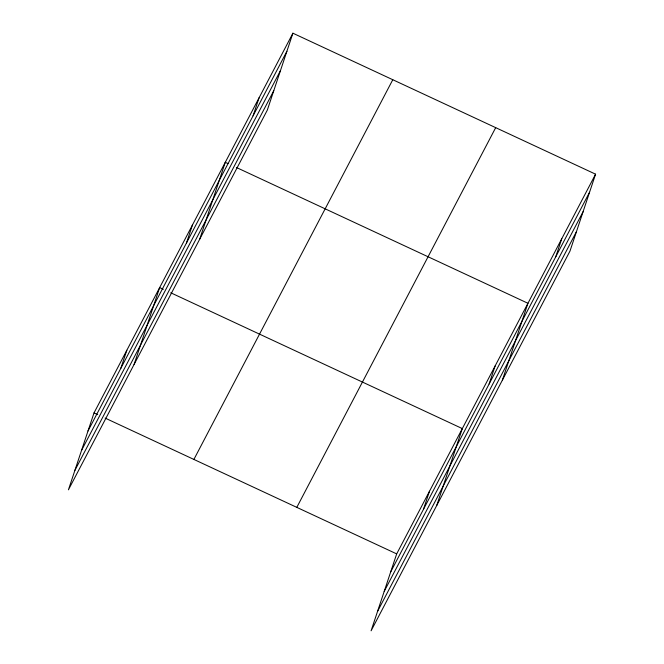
<?xml version="1.0" encoding="UTF-8"?>
<svg xmlns="http://www.w3.org/2000/svg" width="664" height="664" viewBox="0 0 664 664"><rect width="100%" height="100%" fill="white"/><g stroke="black" fill="none" stroke-linecap="round" stroke-linejoin="round"><path stroke-width="1" d="M292.907 33.2L94.014 412.917L68.425 489.824L267.318 110.108L292.907 33.2L595.575 174.175L569.986 251.083L371.093 630.8L396.682 553.892L595.575 174.175M120.815 368.329L126.824 350.26M134.062 364.511L159.642 287.612L163.344 289.33M186.451 243.024L192.46 224.955M199.698 239.206L225.279 162.306L228.059 163.593M253.084 115.818L259.093 97.749M423.483 509.305L429.492 491.244M436.729 505.495L462.31 428.587L170.739 292.774M489.119 383.999L495.128 365.939M502.366 380.19L527.946 303.282L236.376 167.469M555.751 256.802L561.761 238.733M87.997 430.986L286.898 51.269M81.539 450.399L280.432 70.683M74.883 470.402L273.784 90.686M193.888 459.438L392.789 79.721M296.8 507.371L495.693 127.654M390.664 571.961L589.566 192.245M384.207 591.375L583.1 211.667M377.55 611.386L576.452 231.67M94.014 412.917L97.708 414.635M105.111 418.079L396.682 553.892"/></g></svg>
